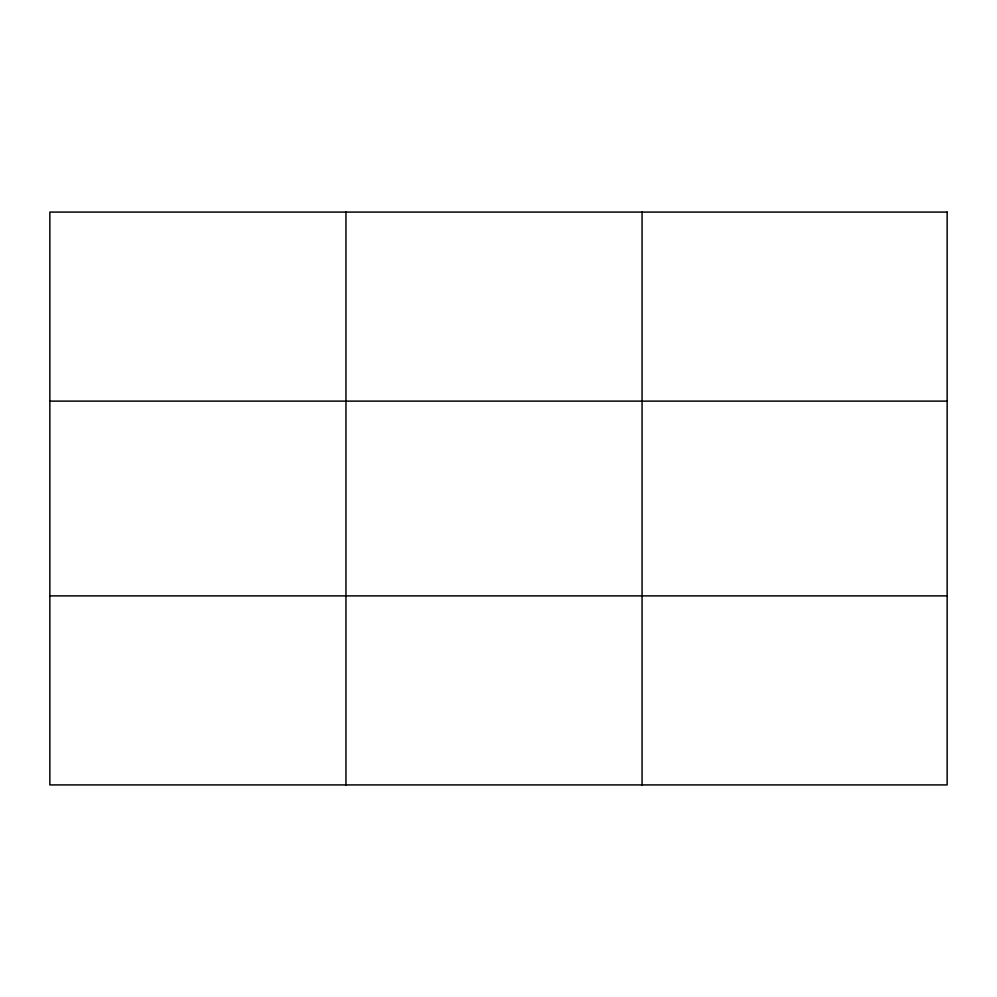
<?xml version="1.0" encoding="UTF-8"?>
<svg xmlns="http://www.w3.org/2000/svg" width="997" height="997" viewBox="0 0 997 997"><rect width="100%" height="100%" fill="white"/><g stroke="black" fill="none" stroke-linecap="round" stroke-linejoin="round"><path stroke-width="1.5" d="M345.959 212.087L345.959 784.913M642.068 212.087L642.068 784.913M49.85 401.118L947.15 401.118M49.85 595.882L947.15 595.882M947.15 212.087L947.15 784.913L49.85 784.913L49.85 212.087L947.15 212.087"/></g></svg>
